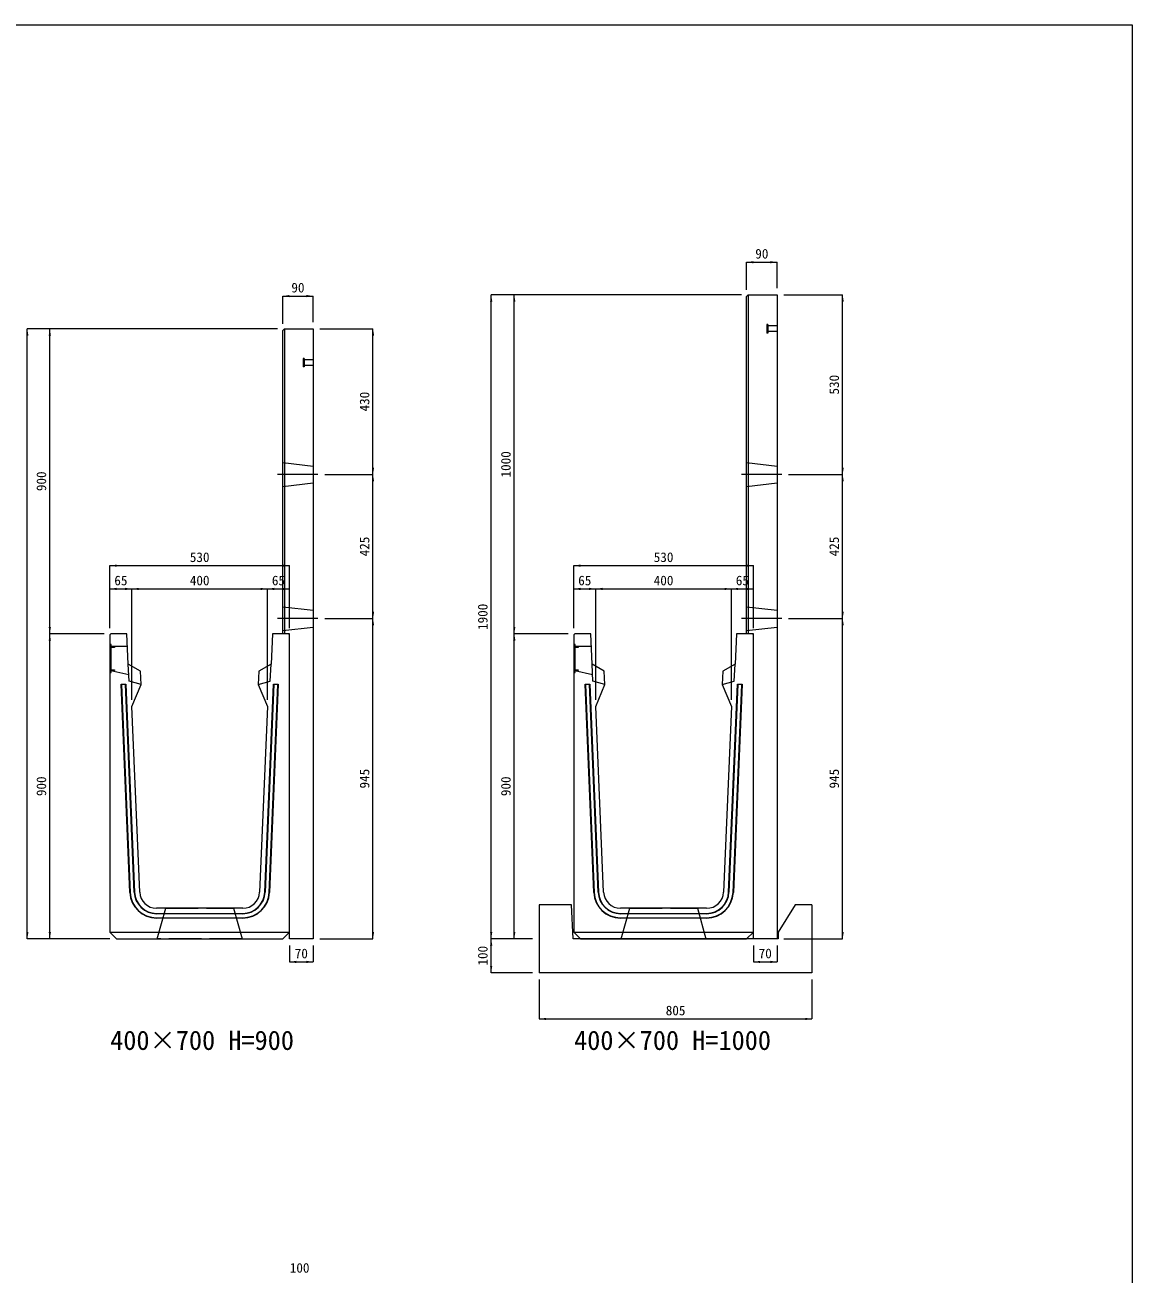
# Model space of a CAD drawing. Units: millimetres at full size. Extents: x -7442 to 51876, y 9625 to 40052.
# Drawn here: x 30236 to 33503, y 25836 to 29522 of the extents above; entities that cross this region are included whole.
import ezdxf
from ezdxf.enums import TextEntityAlignment as Align

# ---------------------------------------------------------------- set-up
doc = ezdxf.new("R2010")
doc.units = ezdxf.units.MM
doc.header["$LTSCALE"] = 16
for name, pattern in [('DASHED', [7.5, 6, -1.5]), ('USER1', [13.5, 7.5, -6]), ('USER2', [285.75, 190.5, -31.75, 31.75, -31.75])]:
    doc.linetypes.add(name, pattern=pattern)
doc.layers.add('0_2', color=7, linetype='Continuous')
for name, color, linetype, lineweight in [('HOLE', 7, 'DASHED', 9), ('KIJUN', 5, 'Continuous', 9), ('WWAY', 5, 'Continuous', 9), ('寸法線', 7, 'Continuous', 9), ('本体', 2, 'Continuous', 13), ('補助線', 8, 'Continuous', 9), ('ｲﾝｻｰﾄ', 3, 'USER1', 9)]:
    doc.layers.add(name, color=color, linetype=linetype, lineweight=lineweight)
doc.styles.add('ＭＳ ゴシック', font='')
doc.styles.get('ＭＳ ゴシック').set_extended_font_data('MS Gothic')

# ---------------------------------------------------------------- blocks, each defined once
blk = doc.blocks.new('filled_arrow')
at = {"color": 0, "linetype": 'Continuous', "lineweight": -2}
blk.add_solid([(7.5, 1.25), (0, 0), (7.5, -1.25)], dxfattribs=at)

msp = doc.modelspace()

# ---------------------------------------------------------------- linework, layer by layer
at = {"layer": 'HOLE'}
for points in [[(30651.94, 26915.37), (30851.94, 26915.37), (30876.94, 26825.37), (30626.94, 26825.37)], [(32020.99, 26915.37), (32220.99, 26915.37), (32245.99, 26825.37), (31995.99, 26825.37)]]:
    msp.add_lwpolyline(points, close=True, dxfattribs=at)
at = {"layer": 'KIJUN'}
for p, q in [((30520.14, 27576.37), (30521.18, 27575.37)), ((30521.18, 27575.37), (30546.95, 26962.09)), ((30533.19, 27575.37), (30534.15, 27576.37)), ((30983.74, 27576.37), (30957.93, 26962.05)), ((30970.68, 27575.37), (30969.72, 27576.37)), ((30983.74, 27576.37), (30982.69, 27575.37)), ((31889.19, 27576.37), (31890.24, 27575.37)), ((31890.24, 27575.37), (31916, 26962.09)), ((31902.25, 27575.37), (31903.21, 27576.37)), ((32352.79, 27576.37), (32326.98, 26962.05)), ((32339.74, 27575.37), (32338.78, 27576.37)), ((32352.79, 27576.37), (32351.75, 27575.37)), ((30624.88, 26900.37), (30879, 26900.37)), ((30879, 26899.37), (30624.88, 26899.37)), ((30624.88, 26887.37), (30879, 26887.37)), ((30879, 26886.37), (30624.88, 26886.37)), ((31993.93, 26900.37), (32248.05, 26900.37)), ((32248.05, 26899.37), (31993.93, 26899.37)), ((31993.93, 26887.37), (32248.05, 26887.37)), ((32248.05, 26886.37), (31993.93, 26886.37))]:
    msp.add_line(p, q, dxfattribs=at)
at = {"layer": 'KIJUN', "color": 7, "lineweight": 13}
for p, q in [((30951.94, 27510.37), (30928.95, 26963.27)), ((32320.99, 27510.37), (32298, 26963.27)), ((30879, 26915.37), (30624.88, 26915.37)), ((32248.05, 26915.37), (31993.93, 26915.37))]:
    msp.add_line(p, q, dxfattribs=at)
at = {"layer": 'KIJUN', "color": 7}
for p, q in [((30486.94, 26845.37), (31016.94, 26845.37)), ((31855.99, 26845.37), (32385.99, 26845.37))]:
    msp.add_line(p, q, dxfattribs=at)
at = {"layer": 'KIJUN', "color": 7, "lineweight": 13}
for points in [[(30574.93, 26963.27), (30551.94, 27510.37), (30578.94, 27575.37), (30576.94, 27615.37), (30540.94, 27635.37), (30536.94, 27725.37), (30489.94, 27725.37), (30486.94, 27722.37), (30486.94, 26845.37), (30506.94, 26825.37), (30996.94, 26825.37), (31016.94, 26845.37), (31016.94, 27722.37), (31013.94, 27725.37), (30966.94, 27725.37), (30962.94, 27635.37), (30926.94, 27615.37), (30924.94, 27575.37), (30951.94, 27510.37)], [(31943.98, 26963.27), (31920.99, 27510.37), (31947.99, 27575.37), (31945.99, 27615.37), (31909.99, 27635.37), (31905.99, 27725.37), (31858.99, 27725.37), (31855.99, 27722.37), (31855.99, 26845.37), (31875.99, 26825.37), (32365.99, 26825.37), (32385.99, 26845.37), (32385.99, 27722.37), (32382.99, 27725.37), (32335.99, 27725.37), (32331.99, 27635.37), (32295.99, 27615.37), (32293.99, 27575.37), (32320.99, 27510.37)]]:
    msp.add_lwpolyline(points, dxfattribs=at)
at = {"layer": 'KIJUN', "color": 7, "linetype": 'DASHED', "lineweight": 13}
for points in [[(30578.94, 27575.37), (30543.61, 27585.37), (30540.94, 27635.37)], [(30924.94, 27575.37), (30960.27, 27585.37), (30962.94, 27635.37)], [(31947.99, 27575.37), (31912.66, 27585.37), (31909.99, 27635.37)], [(32293.99, 27575.37), (32329.32, 27585.37), (32331.99, 27635.37)]]:
    msp.add_lwpolyline(points, dxfattribs=at)
at = {"layer": 'KIJUN'}
for points in [[(30545.95, 26962.05), (30520.14, 27576.37), (30534.15, 27576.37), (30559.94, 26962.64)], [(30558.94, 26962.6), (30533.19, 27575.37), (30521.18, 27575.37)], [(30943.94, 26962.64), (30969.72, 27576.37), (30983.74, 27576.37)], [(30956.93, 26962.09), (30982.69, 27575.37), (30970.68, 27575.37), (30944.94, 26962.6)], [(31915, 26962.05), (31889.19, 27576.37), (31903.21, 27576.37), (31928.99, 26962.64)], [(31927.99, 26962.6), (31902.25, 27575.37), (31890.24, 27575.37)], [(32312.99, 26962.64), (32338.78, 27576.37), (32352.79, 27576.37)], [(32325.98, 26962.09), (32351.75, 27575.37), (32339.74, 27575.37), (32313.99, 26962.6)]]:
    msp.add_lwpolyline(points, dxfattribs=at)
for centre, radius, start, end in [((30624.88, 26965.37), 79, 182.40597, 270), ((30624.88, 26965.37), 78, 182.40597, 270), ((30624.88, 26965.37), 66, 182.40597, 270), ((30624.88, 26965.37), 65, 182.40597, 270), ((30879, 26965.37), 65, 270, 357.59403), ((30879, 26965.37), 66, 270, 357.59403), ((30879, 26965.37), 78, 270, 357.59403), ((30879, 26965.37), 79, 270, 357.59403), ((31993.93, 26965.37), 79, 182.40597, 270), ((31993.93, 26965.37), 78, 182.40597, 270), ((31993.93, 26965.37), 66, 182.40597, 270), ((31993.93, 26965.37), 65, 182.40597, 270), ((32248.05, 26965.37), 65, 270, 357.59403), ((32248.05, 26965.37), 66, 270, 357.59403), ((32248.05, 26965.37), 78, 270, 357.59403), ((32248.05, 26965.37), 79, 270, 357.59403)]:
    msp.add_arc(centre, radius, start, end, dxfattribs=at)
at = {"layer": 'KIJUN', "color": 7, "lineweight": 13}
for centre, start, end in [((30624.88, 26965.37), 182.40597, 270), ((30879, 26965.37), 270, 357.59403), ((31993.93, 26965.37), 182.40597, 270), ((32248.05, 26965.37), 270, 357.59403)]:
    msp.add_arc(centre, 50, start, end, dxfattribs=at)
at = {"layer": 'WWAY', "color": 7, "linetype": 'DASHED', "lineweight": 13}
for points in [[(30486.94, 27695.37), (30490.14, 27693.37), (30490.14, 27611.37), (30486.94, 27609.37)], [(30538.63, 27687.37), (30490.14, 27687.37), (30490.14, 27693.37), (30486.94, 27695.37)], [(31855.99, 27695.37), (31859.19, 27693.37), (31859.19, 27611.37), (31855.99, 27609.37)], [(31907.68, 27687.37), (31859.19, 27687.37), (31859.19, 27693.37), (31855.99, 27695.37)], [(30486.94, 27609.37), (30490.14, 27611.37), (30490.14, 27617.37), (30542.54, 27605.37)], [(31855.99, 27609.37), (31859.19, 27611.37), (31859.19, 27617.37), (31911.59, 27605.37)]]:
    msp.add_lwpolyline(points, dxfattribs=at)
at = {"layer": 'WWAY'}
for points in [[(30488.14, 27692.37), (30490.14, 27692.37), (30490.14, 27612.37), (30488.14, 27612.37)], [(30490.14, 27687.37), (30500.14, 27687.37), (30500.14, 27685.37), (30490.14, 27685.37)], [(31857.19, 27692.37), (31859.19, 27692.37), (31859.19, 27612.37), (31857.19, 27612.37)], [(31859.19, 27687.37), (31869.19, 27687.37), (31869.19, 27685.37), (31859.19, 27685.37)], [(30490.14, 27619.37), (30500.14, 27619.37), (30500.14, 27617.37), (30490.14, 27617.37)], [(31859.19, 27619.37), (31869.19, 27619.37), (31869.19, 27617.37), (31859.19, 27617.37)]]:
    msp.add_lwpolyline(points, close=True, dxfattribs=at)
at = {"layer": '寸法線'}
for p, q in [((32365.99, 28821.81), (32455.99, 28821.81)), ((32365.99, 28740.37), (32365.99, 28821.81)), ((32455.99, 28745.37), (32455.99, 28821.81)), ((30996.94, 28721.81), (31086.94, 28721.81)), ((30996.94, 28640.37), (30996.94, 28721.81)), ((31086.94, 28645.37), (31086.94, 28721.81)), ((31612.26, 26825.37), (31612.26, 28725.37)), ((32350.99, 28725.37), (31612.26, 28725.37)), ((31680.42, 27725.37), (31680.42, 28725.37)), ((32350.99, 28725.37), (31680.42, 28725.37)), ((32475.99, 28725.37), (32649.4, 28725.37)), ((32649.4, 28195.37), (32649.4, 28725.37)), ((30243.2, 26825.37), (30243.2, 28625.37)), ((30981.94, 28625.37), (30243.2, 28625.37)), ((30309.67, 27725.37), (30309.67, 28625.37)), ((30981.94, 28625.37), (30309.67, 28625.37)), ((31106.94, 28625.37), (31263.45, 28625.37)), ((31263.45, 28195.37), (31263.45, 28625.37)), ((31121.04, 28195.37), (31263.45, 28195.37)), ((31121.04, 28195.37), (31263.45, 28195.37)), ((31263.45, 27770.37), (31263.45, 28195.37)), ((32490.09, 28195.37), (32649.4, 28195.37)), ((32490.09, 28195.37), (32649.4, 28195.37)), ((32649.4, 27770.37), (32649.4, 28195.37)), ((30486.94, 27926.37), (31016.94, 27926.37)), ((30486.94, 27742.37), (30486.94, 27926.37)), ((31016.94, 27742.37), (31016.94, 27926.37)), ((31855.99, 27926.37), (32385.99, 27926.37)), ((31855.99, 27742.37), (31855.99, 27926.37)), ((32385.99, 27742.37), (32385.99, 27926.37)), ((30486.94, 27857.7), (30551.94, 27857.7)), ((30486.94, 27742.37), (30486.94, 27857.7)), ((30551.94, 27857.7), (30951.94, 27857.7)), ((30551.94, 27530.37), (30551.94, 27857.7)), ((30551.94, 27530.37), (30551.94, 27857.7)), ((30951.94, 27530.37), (30951.94, 27857.7)), ((30951.94, 27857.7), (31016.94, 27857.7)), ((30951.94, 27530.37), (30951.94, 27857.7)), ((31016.94, 27742.37), (31016.94, 27857.7)), ((31855.99, 27857.7), (31920.99, 27857.7)), ((31855.99, 27742.37), (31855.99, 27857.7)), ((31920.99, 27857.7), (32320.99, 27857.7)), ((31920.99, 27530.37), (31920.99, 27857.7)), ((31920.99, 27530.37), (31920.99, 27857.7)), ((32320.99, 27530.37), (32320.99, 27857.7)), ((32320.99, 27857.7), (32385.99, 27857.7)), ((32320.99, 27530.37), (32320.99, 27857.7)), ((32385.99, 27742.37), (32385.99, 27857.7)), ((31121.04, 27770.37), (31263.45, 27770.37)), ((31121.04, 27770.37), (31263.45, 27770.37)), ((31263.45, 26825.37), (31263.45, 27770.37)), ((32490.09, 27770.37), (32649.4, 27770.37)), ((32490.09, 27770.37), (32649.4, 27770.37)), ((32649.4, 26825.37), (32649.4, 27770.37)), ((30309.67, 26825.37), (30309.67, 27725.37)), ((30469.94, 27725.37), (30309.67, 27725.37)), ((30469.94, 27725.37), (30309.67, 27725.37)), ((31680.42, 26825.37), (31680.42, 27725.37)), ((31838.99, 27725.37), (31680.42, 27725.37)), ((31838.99, 27725.37), (31680.42, 27725.37)), ((30486.94, 26825.37), (30243.2, 26825.37)), ((30486.94, 26825.37), (30309.67, 26825.37)), ((31016.94, 26805.37), (31016.94, 26757.1)), ((31086.94, 26805.37), (31086.94, 26757.1)), ((31106.94, 26825.37), (31263.45, 26825.37)), ((31733.99, 26825.37), (31612.26, 26825.37)), ((31612.26, 26725.37), (31612.26, 26825.37)), ((31733.99, 26825.37), (31612.26, 26825.37)), ((31733.99, 26825.37), (31680.42, 26825.37)), ((32385.99, 26805.37), (32385.99, 26757.1)), ((32455.99, 26805.37), (32455.99, 26757.1)), ((32475.99, 26825.37), (32649.4, 26825.37)), ((31016.94, 26757.1), (31086.94, 26757.1)), ((31733.99, 26725.37), (31612.26, 26725.37)), ((32385.99, 26757.1), (32455.99, 26757.1)), ((31753.99, 26705.37), (31753.99, 26588.83)), ((32558.99, 26705.37), (32558.99, 26588.83)), ((31753.99, 26588.83), (32558.99, 26588.83))]:
    msp.add_line(p, q, dxfattribs=at)
at = {"layer": '寸法線', "linetype": 'USER2'}
for p, q in [((31101.04, 28195.37), (30981.77, 28195.37)), ((32470.09, 28195.37), (32350.82, 28195.37)), ((31101.04, 27770.37), (30981.77, 27770.37)), ((32470.09, 27770.37), (32350.82, 27770.37))]:
    msp.add_line(p, q, dxfattribs=at)
at = {"layer": '本体'}
for p, q in [((32365.99, 28720.37), (32370.99, 28725.37)), ((32365.99, 27725.37), (32365.99, 28720.37)), ((32370.99, 28725.37), (32455.99, 28725.37)), ((32455.99, 28725.37), (32455.99, 26825.37)), ((32385.99, 27725.37), (32365.99, 27725.37)), ((32385.99, 26825.37), (32385.99, 27725.37)), ((31753.99, 26925.37), (31753.99, 26725.37)), ((31848.99, 26925.37), (31753.99, 26925.37)), ((31853.99, 26825.37), (31848.99, 26925.37)), ((32508.99, 26925.37), (32458.99, 26845.37)), ((32558.99, 26925.37), (32508.99, 26925.37)), ((32558.99, 26925.37), (32558.99, 26725.37)), ((32458.99, 26845.37), (32458.99, 26825.37)), ((32458.99, 26825.37), (31853.99, 26825.37)), ((32455.99, 26825.37), (32385.99, 26825.37)), ((32558.99, 26725.37), (31753.99, 26725.37))]:
    msp.add_line(p, q, dxfattribs=at)
at = {"layer": '本体', "color": 4, "lineweight": 5}
for p, q in [((32370.99, 28725.37), (32370.99, 27725.37)), ((31001.94, 28625.37), (31001.94, 27725.37))]:
    msp.add_line(p, q, dxfattribs=at)
at = {"layer": '本体', "linetype": 'USER1', "lineweight": 9}
for p, q in [((30996.94, 28230.37), (31086.94, 28220.37)), ((32365.99, 28230.37), (32455.99, 28220.37)), ((30996.94, 28160.37), (31086.94, 28170.37)), ((32365.99, 28160.37), (32455.99, 28170.37)), ((30996.94, 27805.37), (31086.94, 27795.37)), ((32365.99, 27805.37), (32455.99, 27795.37)), ((30996.94, 27735.37), (31086.94, 27745.37)), ((32365.99, 27735.37), (32455.99, 27745.37))]:
    msp.add_line(p, q, dxfattribs=at)
at = {"layer": '本体'}
msp.add_lwpolyline([(31016.94, 27725.37), (30996.94, 27725.37), (30996.94, 28620.37), (31001.94, 28625.37), (31086.94, 28625.37), (31086.94, 26825.37), (31016.94, 26825.37)], close=True, dxfattribs=at)
at = {"layer": '補助線', "color": 1, "lineweight": 13}
msp.add_lwpolyline([(20252.04, 29521.83), (33503.47, 29521.83), (33503.47, 22058.74), (20252.04, 22058.74)], close=True, dxfattribs=at)
at = {"layer": 'ｲﾝｻｰﾄ'}
for p, q in [((32425.99, 28637.87), (32425.99, 28612.87)), ((32428.99, 28637.87), (32425.99, 28637.87)), ((32428.99, 28637.87), (32428.99, 28612.87)), ((32428.99, 28612.87), (32425.99, 28612.87)), ((32455.99, 28633.87), (32428.99, 28633.87)), ((32455.99, 28616.87), (32428.99, 28616.87)), ((32455.99, 28633.87), (32455.99, 28616.87)), ((31056.94, 28537.87), (31056.94, 28512.87)), ((31059.94, 28537.87), (31056.94, 28537.87)), ((31059.94, 28537.87), (31059.94, 28512.87)), ((31086.94, 28533.87), (31059.94, 28533.87)), ((31086.94, 28533.87), (31086.94, 28516.87)), ((31059.94, 28512.87), (31056.94, 28512.87)), ((31086.94, 28516.87), (31059.94, 28516.87))]:
    msp.add_line(p, q, dxfattribs=at)

# ---------------------------------------------------------------- block references
at = {"layer": '寸法線', "xscale": 2.67, "yscale": 2.67}
for p in [(32365.99, 28821.81), (30996.94, 28721.81), (30486.94, 27926.37), (31855.99, 27926.37), (30486.94, 27857.7), (30551.94, 27857.7), (30951.94, 27857.7), (31855.99, 27857.7), (31920.99, 27857.7), (32320.99, 27857.7), (31016.94, 26757.1), (32385.99, 26757.1), (31753.99, 26588.83)]:
    msp.add_blockref('filled_arrow', p, dxfattribs=at)
for p, rotation in [((32455.99, 28821.81), 180), ((31086.94, 28721.81), 180), ((31612.26, 28725.37), 270), ((31680.42, 28725.37), 270), ((32649.4, 28725.37), 270), ((30243.2, 28625.37), 270), ((30309.67, 28625.37), 270), ((31263.45, 28625.37), 270), ((31263.45, 28195.37), 90), ((32649.4, 28195.37), 90), ((31263.45, 28195.37), 270), ((32649.4, 28195.37), 270), ((31016.94, 27926.37), 180), ((32385.99, 27926.37), 180), ((30551.94, 27857.7), 180), ((30951.94, 27857.7), 180), ((31016.94, 27857.7), 180), ((31920.99, 27857.7), 180), ((32320.99, 27857.7), 180), ((32385.99, 27857.7), 180), ((31263.45, 27770.37), 90), ((32649.4, 27770.37), 90), ((31263.45, 27770.37), 270), ((32649.4, 27770.37), 270), ((30309.67, 27725.37), 90), ((30309.67, 27725.37), 270), ((31680.42, 27725.37), 90), ((31680.42, 27725.37), 270), ((30243.2, 26825.37), 90), ((30309.67, 26825.37), 90), ((31263.45, 26825.37), 90), ((31612.26, 26825.37), 90), ((31680.42, 26825.37), 90), ((32649.4, 26825.37), 90), ((31612.26, 26825.37), 270), ((31086.94, 26757.1), 180), ((32455.99, 26757.1), 180), ((31612.26, 26725.37), 90), ((32558.99, 26588.83), 180)]:
    msp.add_blockref('filled_arrow', p, dxfattribs=dict(at, rotation=rotation))

# ---------------------------------------------------------------- texts
at = {"layer": '0_2', "style": 'ＭＳ ゴシック'}
for s, p in [('400×700 H=900', (30487.74, 26480.35)), ('400×700 H=1000', (31856.79, 26480.35))]:
    msp.add_text(s, height=56.96, dxfattribs=at).set_placement(p, align=Align.BOTTOM_LEFT)
at = {"layer": '寸法線', "style": 'ＭＳ ゴシック'}
for s, p in [('90', (32410.99, 28846.81)), ('90', (31041.94, 28746.81)), ('530', (30751.94, 27951.37)), ('530', (32120.99, 27951.37)), ('65', (30519.44, 27882.7)), ('400', (30751.94, 27882.7)), ('65', (30984.44, 27882.7)), ('65', (31888.49, 27882.7)), ('400', (32120.99, 27882.7)), ('65', (32353.49, 27882.7)), ('70', (31051.94, 26782.1)), ('70', (32420.99, 26782.1)), ('805', (32156.49, 26613.83)), ('100', (31046.94, 25854.33))]:
    msp.add_text(s, height=28.48, dxfattribs=at).set_placement(p, align=Align.MIDDLE_CENTER)
for s, p in [('530', (32624.4, 28460.37)), ('430', (31238.45, 28410.37)), ('1000', (31655.42, 28225.37)), ('900', (30284.67, 28175.37)), ('425', (31238.45, 27982.87)), ('425', (32624.4, 27982.87)), ('1900', (31587.26, 27775.37)), ('945', (31238.45, 27297.87)), ('945', (32624.4, 27297.87)), ('900', (30284.67, 27275.37)), ('900', (31655.42, 27275.37)), ('100', (31587.26, 26775.37))]:
    msp.add_text(s, height=28.48, rotation=90, dxfattribs=at).set_placement(p, align=Align.MIDDLE_CENTER)

doc.saveas('drawing.dxf')
